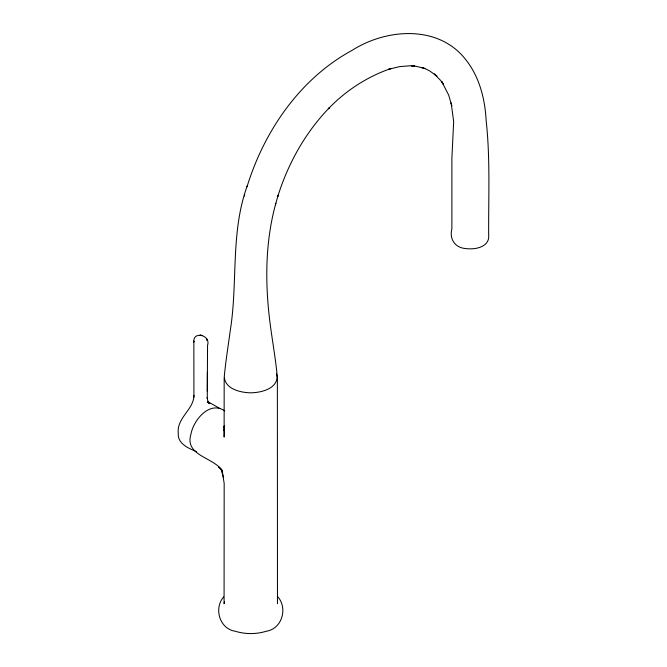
<?xml version="1.0" encoding="UTF-8"?>
<svg xmlns="http://www.w3.org/2000/svg" width="667" height="667" viewBox="0 0 667 667"><rect width="100%" height="100%" fill="white"/><g stroke="black" fill="none" stroke-linecap="round" stroke-linejoin="round"><path stroke-width="1" d="M207.354 372.186L207.287 398.574L207.229 397.607L207.695 400.483L209.196 403.185L208.187 402.168L209.788 403.685L207.462 401.809L208.337 402.284M207.304 391.087L207.545 345.356C211.072 335.084 192.83 330.557 193.822 342.063L193.864 341.045L193.905 395.789M224.17 377.814L224.129 437.06L224.437 425.896L224.154 430.99L224.42 428.081M193.88 397.182L193.914 395.681C193.738 409.521 176.505 417.926 178.256 433.375C177.53 443.914 188.644 448.241 196.548 451.692M224.521 601.742L224.079 603.735L224.17 483.342L221.953 470.16L218.734 467.033L221.244 469.651L223.603 477.589M247.365 185.559C230.24 232.241 238.027 282.316 230.273 330.473C228.197 345.823 225.729 361.122 224.279 376.555C224.812 389.069 240.545 392.646 250.767 392.821C260.997 392.655 276.722 389.094 277.264 376.588C275.855 361.206 273.237 345.973 271.085 330.69C264.991 288.444 264.399 244.781 275.813 203.352L275.413 204.719L278.156 195.189L277.805 196.381C288.077 163.515 305.286 132.6 329.306 107.796L328.364 108.788C345.781 90.562 367.559 76.455 391.437 68.359L388.636 69.301L399.491 66.633L409.763 65.8L414.691 65.908L411.356 65.783L416.058 66.283L424.887 68.559L421.661 67.35L425.821 68.984L429.773 70.977L436.96 76.18L434.3 73.995L440.704 80.515L443.472 84.334L441.704 81.507L448.666 95.056L451.759 105.778L451.175 102.885L453.66 121.694L451.876 158.546L451.876 228.848C449.174 239.161 455.061 247.765 465.683 248.566C473.787 249.683 487.235 247.932 488.703 237.886C488.327 198.699 490.453 159.388 486.126 120.352C484.976 98.624 479.323 76.513 465.474 59.28C438.152 24.587 386.426 28.531 352.251 50.258C300.1 78.506 264.24 130.915 247.015 186.76M244.33 196.09L244.731 194.722M224.587 425.446L223.62 427.063L224.679 425.604M223.687 596.89C213.74 608.029 219.276 628.773 235.226 631.249C245.306 634.342 256.236 634.342 266.308 631.249C282.258 628.773 287.802 608.029 277.864 596.89M224.737 410.905C209.521 400.292 193.322 420.385 190.912 434.334C184.501 455.428 212.823 457.22 221.953 470.16L222.736 473.687M207.537 401.501L219.81 408.429M276.48 373.87L277.372 378.181L277.464 603.735M200.217 335.159L202.193 335.559L200.217 335.159M206.97 339.761L206.545 338.628L207.254 340.554L206.97 339.761"/></g></svg>
